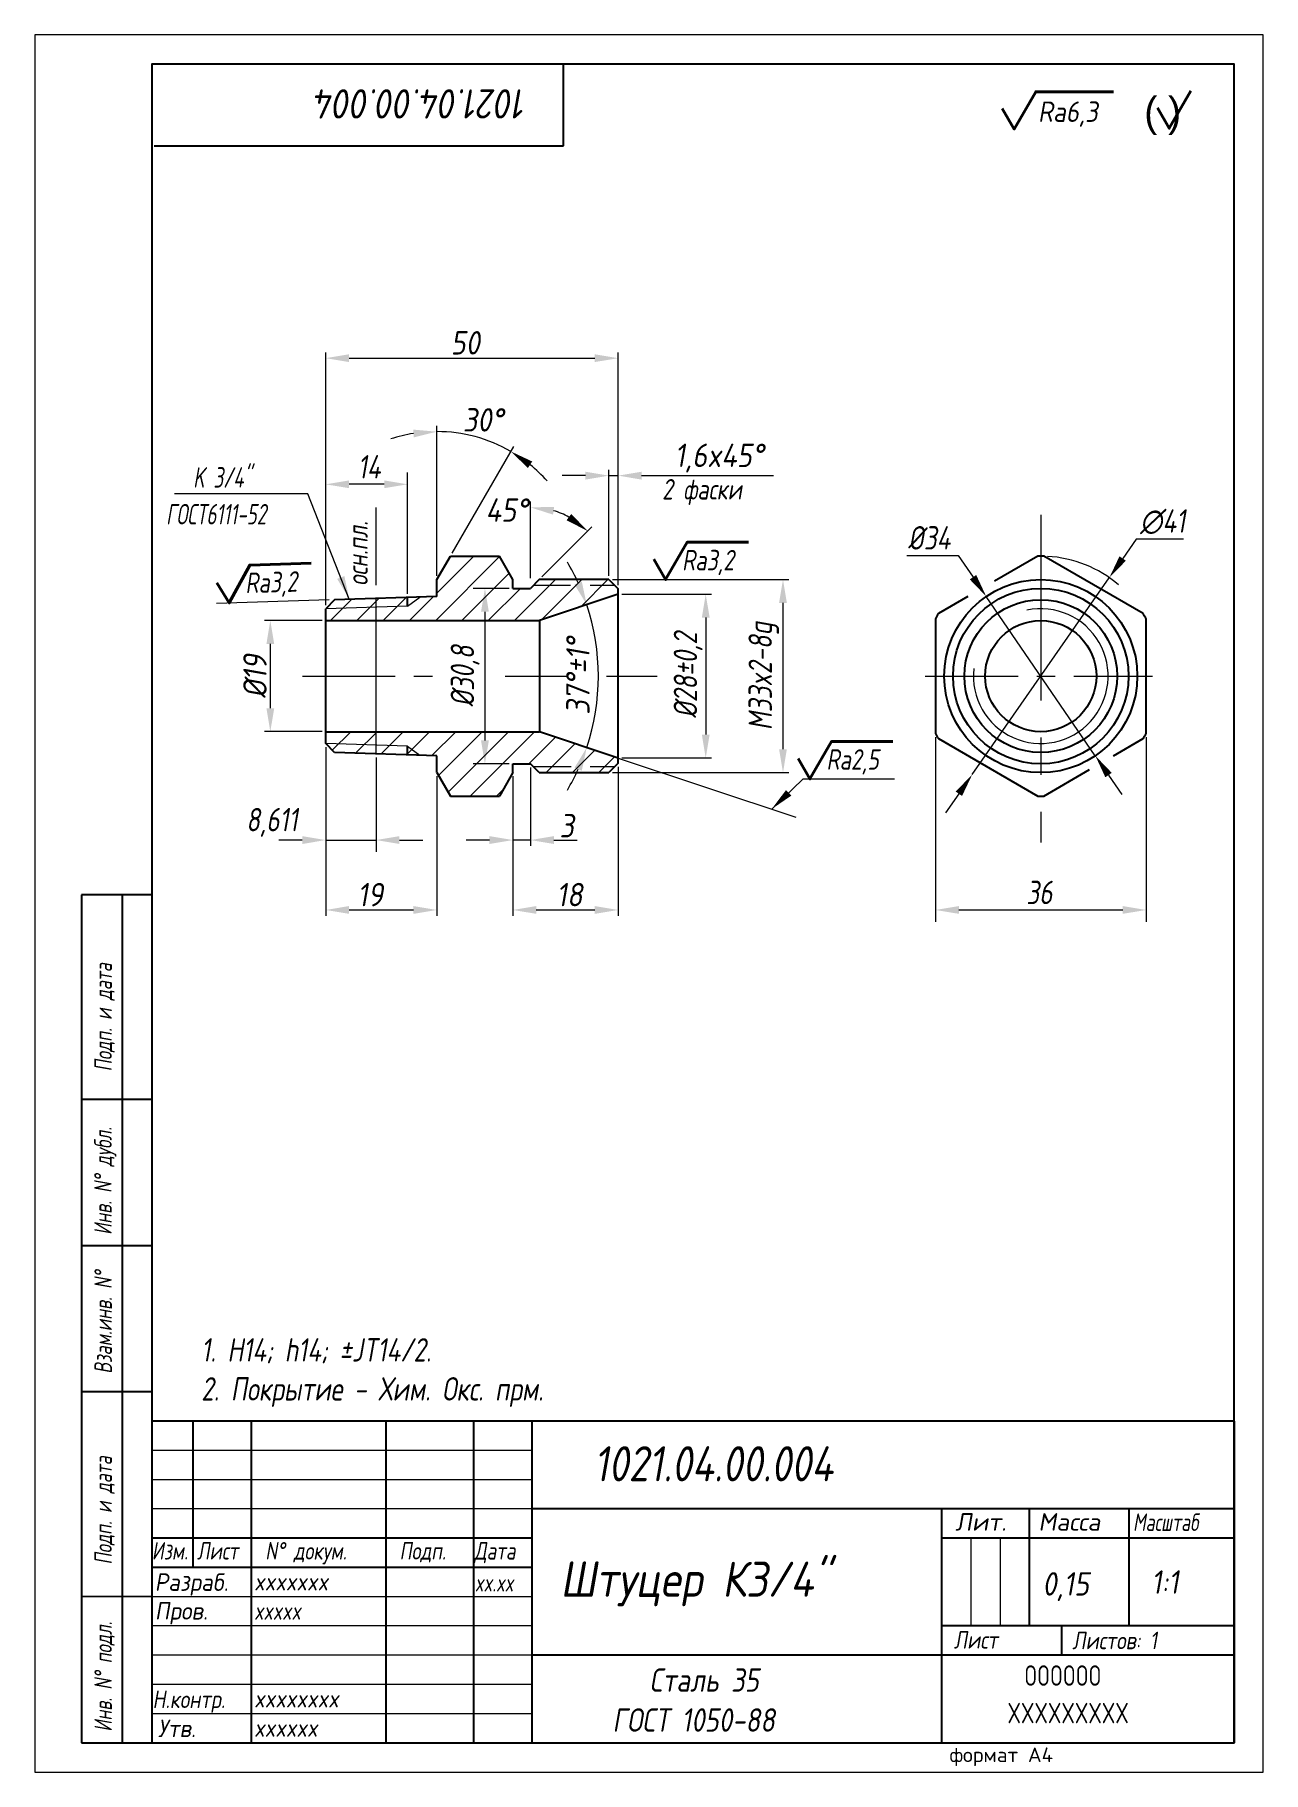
# Model space of a CAD drawing. Header units: millimetres. Extents: x 1490 to 2788, y -4564 to 680.
# Drawn here: x 2126.6 to 2336.6, y 382.9 to 679.9 of the extents above.
import ezdxf

# ---------------------------------------------------------------- set-up
doc = ezdxf.new("R2010")
doc.units = ezdxf.units.MM
doc.linetypes.add('CENTER', pattern=[50.8, 31.75, -6.35, 6.35, -6.35])
for name, color, linetype, lineweight in [('Ax', 1, 'CENTER', 18), ('Dim', 3, 'Continuous', 40), ('Hatch', 5, 'Continuous', 18), ('Slim', 8, 'Continuous', 18), ('Text', 2, 'Continuous', 40), ('Wide', 31, 'Continuous', 60)]:
    doc.layers.add(name, color=color, linetype=linetype, lineweight=lineweight)
doc.styles.add('курсив', font='romans.shx', dxfattribs={"oblique": 10})
doc.styles.add('курсив 0_65', font='romans.shx', dxfattribs={"width": 0.65, "oblique": 10})
doc.styles.add('курсив 0_75', font='romans.shx', dxfattribs={"width": 0.75, "oblique": 10})
doc.styles.add('курсив 0_85', font='romans.shx', dxfattribs={"width": 0.85, "oblique": 10})
doc.dimstyles.new('L.Arrow', dxfattribs={"dimtxt": 4, "dimasz": 4, "dimexe": 2, "dimexo": 0.625, "dimgap": 1, "dimtad": 1, "dimlfac": 5, "dimtxsty": 'курсив 0_85', "dimcen": 0, "dimclrd": 256, "dimclre": 256, "dimclrt": 256, "dimadec": 1, "dimazin": 0, "dimtp": 0.0165, "dimtm": 0.0075, "dimtfac": 1, "dimtmove": 0, "dimatfit": 3, "dimfxl": 1, "dimlwd": 18, "dimlwe": 18, "dimarcsym": 0})
doc.dimstyles.new('к1_1', dxfattribs={"dimtxt": 4, "dimasz": 4, "dimexe": 1, "dimexo": 0.625, "dimtad": 1, "dimtxsty": 'курсив 0_85', "dimcen": 0, "dimadec": 0, "dimazin": 0, "dimtfac": 1, "dimtmove": 0, "dimatfit": 3, "dimldrblk": 'DOTSMALL', "dimfxl": 1, "dimlwd": 18, "dimlwe": 18, "dimarcsym": 0})
doc.dimstyles.new('к1_1св', dxfattribs={"dimtxt": 4, "dimasz": 4, "dimexe": 2, "dimexo": 0.625, "dimgap": 1, "dimtad": 1, "dimtoh": 1, "dimtxsty": 'курсив 0_75', "dimcen": 0, "dimadec": 0, "dimazin": 0, "dimtfac": 1, "dimtmove": 0, "dimatfit": 3, "dimldrblk": 'DOTSMALL', "dimfxl": 1, "dimlwd": 18, "dimlwe": 18, "dimarcsym": 0})

# ---------------------------------------------------------------- blocks, each defined once
blk = doc.blocks.new('*D66')
at = {"layer": 'Defpoints', "color": 0, "transparency": 16777216}
for p in [(2226.37, 584.26), (2212.92, 579.76), (2222.75, 566.12), (2212.92, 560.76), (2226.37, 556.26)]:
    blk.add_point(p, dxfattribs=at)
at = {"layer": 'Dim', "color": 0, "lineweight": 18, "transparency": 16777216}
for start, end in [(24.463, 30.426), (341.5, 18.5), (329.574, 335.537)]:
    blk.add_arc((2184.53, 570.26), 38.45, start, end, dxfattribs=at)
at = {"layer": 'Dim', "color": 0, "transparency": 16777216}
for points in [[(2220.15, 586.42), (2218.9, 585.93), (2220.99, 582.46)], [(2218.9, 554.58), (2220.15, 554.09), (2220.99, 558.05)]]:
    blk.add_solid(points, dxfattribs=at)
at = {"layer": 'Dim', "color": 0, "transparency": 16777216, "insert": (2219.48, 570.26), "char_height": 4, "attachment_point": 5, "rotation": 90, "style": 'курсив 0_85'}
blk.add_mtext('37°%%p1%%d', dxfattribs=at)
blk = doc.blocks.new('_DotSmall')
at = {"color": 0, "linetype": 'ByBlock', "const_width": 0.5}
blk.add_lwpolyline([(-122670.927, 17467.939, 1), (-122670.802, 17467.939, 1)], format="xyb", close=True, dxfattribs=at)
blk = doc.blocks.new('*D67')
at = {"layer": 'Defpoints', "color": 0, "transparency": 16777216}
for p in [(2226.37, 584.26), (2226.37, 556.26), (2241.33, 556.26)]:
    blk.add_point(p, dxfattribs=at)
at = {"layer": 'Dim', "color": 0, "lineweight": 18, "transparency": 16777216}
for p, q in [((2226.99, 584.26), (2242.33, 584.26)), ((2241.33, 580.26), (2241.33, 560.26)), ((2226.99, 556.26), (2242.33, 556.26))]:
    blk.add_line(p, q, dxfattribs=at)
at = {"layer": 'Dim', "color": 0, "transparency": 16777216}
for points in [[(2240.67, 580.26), (2242, 580.26), (2241.33, 584.26)], [(2240.67, 560.26), (2242, 560.26), (2241.33, 556.26)]]:
    blk.add_solid(points, dxfattribs=at)
at = {"layer": 'Dim', "color": 0, "transparency": 16777216, "insert": (2238.33, 570.43), "char_height": 4, "attachment_point": 5, "rotation": 90, "style": 'курсив 0_75'}
blk.add_mtext('%%c28%%p0,2', dxfattribs=at)
blk = doc.blocks.new('*D68')
at = {"layer": 'Defpoints', "color": 0, "transparency": 16777216}
for p in [(2208.37, 553.76), (2211.37, 555.26), (2208.37, 542.23)]:
    blk.add_point(p, dxfattribs=at)
at = {"layer": 'Dim', "color": 0, "lineweight": 18, "transparency": 16777216}
for p, q in [((2208.37, 553.13), (2208.37, 541.23)), ((2211.37, 554.63), (2211.37, 541.23)), ((2204.37, 542.23), (2200.37, 542.23)), ((2211.37, 542.23), (2208.37, 542.23)), ((2215.37, 542.23), (2219.37, 542.23))]:
    blk.add_line(p, q, dxfattribs=at)
at = {"layer": 'Dim', "color": 0, "transparency": 16777216}
for points in [[(2204.37, 542.9), (2204.37, 541.56), (2208.37, 542.23)], [(2215.37, 542.9), (2215.37, 541.56), (2211.37, 542.23)]]:
    blk.add_solid(points, dxfattribs=at)
at = {"layer": 'Dim', "color": 0, "transparency": 16777216, "insert": (2217.57, 544.69), "char_height": 4, "attachment_point": 5, "style": 'курсив 0_85'}
blk.add_mtext('3', dxfattribs=at)
blk = doc.blocks.new('*D69')
at = {"layer": 'Defpoints', "color": 0, "transparency": 16777216}
for p in [(2224.77, 586.76), (2224.77, 553.76), (2254.54, 553.76)]:
    blk.add_point(p, dxfattribs=at)
at = {"layer": 'Dim', "color": 0, "lineweight": 18, "transparency": 16777216}
for p, q in [((2225.39, 586.76), (2255.54, 586.76)), ((2254.54, 582.76), (2254.54, 557.76)), ((2225.39, 553.76), (2255.54, 553.76))]:
    blk.add_line(p, q, dxfattribs=at)
at = {"layer": 'Dim', "color": 0, "transparency": 16777216}
for points in [[(2253.87, 582.76), (2255.2, 582.76), (2254.54, 586.76)], [(2253.87, 557.76), (2255.2, 557.76), (2254.54, 553.76)]]:
    blk.add_solid(points, dxfattribs=at)
at = {"layer": 'Dim', "color": 0, "transparency": 16777216, "insert": (2251.25, 570.26), "char_height": 4, "attachment_point": 5, "rotation": 90, "style": 'курсив 0_75'}
blk.add_mtext('M33x2-8g', dxfattribs=at)
blk = doc.blocks.new('*D70')
at = {"layer": 'Defpoints', "color": 0, "transparency": 16777216}
for p in [(2218.29, 597.25), (2211.37, 586.37), (2211.37, 585.62), (2211.37, 585.26), (2212.87, 586.76)]:
    blk.add_point(p, dxfattribs=at)
at = {"layer": 'Dim', "color": 0, "lineweight": 18, "transparency": 16777216}
for p, q in [((2211.37, 587), (2211.37, 600.1)), ((2213.31, 587.2), (2221.86, 595.75))]:
    blk.add_line(p, q, dxfattribs=at)
blk.add_arc((2211.37, 585.26), 13.85, 61.611, 73.389, dxfattribs=at)
at = {"layer": 'Dim', "color": 0, "transparency": 16777216}
for points in [[(2215.23, 597.86), (2215.42, 599.18), (2211.37, 599.1)], [(2218.35, 597.97), (2217.55, 596.9), (2221.16, 595.05)]]:
    blk.add_solid(points, dxfattribs=at)
at = {"layer": 'Dim', "color": 0, "transparency": 16777216, "insert": (2207.34, 598.64), "char_height": 4, "attachment_point": 5, "style": 'курсив 0_85'}
blk.add_mtext('45°', dxfattribs=at)
blk = doc.blocks.new('*D71')
at = {"layer": 'Defpoints', "color": 0, "transparency": 16777216}
for p in [(2226.37, 604.52), (2224.77, 586.76), (2226.37, 585.16)]:
    blk.add_point(p, dxfattribs=at)
at = {"layer": 'Dim', "color": 0, "lineweight": 18, "transparency": 16777216}
for p, q in [((2220.77, 604.52), (2216.77, 604.52)), ((2224.77, 587.38), (2224.77, 605.52)), ((2224.77, 604.52), (2226.37, 604.52)), ((2226.37, 585.78), (2226.37, 605.52)), ((2230.37, 604.52), (2252.91, 604.52))]:
    blk.add_line(p, q, dxfattribs=at)
at = {"layer": 'Dim', "color": 0, "transparency": 16777216}
for points in [[(2220.77, 605.19), (2220.77, 603.85), (2224.77, 604.52)], [(2230.37, 605.19), (2230.37, 603.85), (2226.37, 604.52)]]:
    blk.add_solid(points, dxfattribs=at)
at = {"layer": 'Dim', "color": 0, "transparency": 16777216, "insert": (2243.64, 607.53), "char_height": 4, "attachment_point": 5, "style": 'курсив 0_85'}
blk.add_mtext('1,6x45%%d', dxfattribs=at)
blk = doc.blocks.new('*D72')
at = {"layer": 'Defpoints', "color": 0, "transparency": 16777216}
for p in [(2226.37, 624.6), (2226.37, 585.16), (2176.37, 581.77)]:
    blk.add_point(p, dxfattribs=at)
at = {"layer": 'Dim', "color": 0, "lineweight": 18, "transparency": 16777216}
for p, q in [((2176.37, 582.4), (2176.37, 625.6)), ((2180.37, 624.6), (2222.37, 624.6)), ((2226.37, 585.78), (2226.37, 625.6))]:
    blk.add_line(p, q, dxfattribs=at)
at = {"layer": 'Dim', "color": 0, "transparency": 16777216}
for points in [[(2180.37, 625.27), (2180.37, 623.94), (2176.37, 624.6)], [(2222.37, 625.27), (2222.37, 623.94), (2226.37, 624.6)]]:
    blk.add_solid(points, dxfattribs=at)
at = {"layer": 'Dim', "color": 0, "transparency": 16777216, "insert": (2200.23, 627.23), "char_height": 4, "attachment_point": 5, "style": 'курсив 0_85'}
blk.add_mtext('50', dxfattribs=at)
blk = doc.blocks.new('*D356')
at = {"layer": 'Defpoints', "color": 0, "transparency": 16777216}
for p in [(2176.37, 558.74), (2195.37, 553.76), (2195.37, 530.28)]:
    blk.add_point(p, dxfattribs=at)
at = {"layer": 'Dim', "color": 0, "lineweight": 18, "transparency": 16777216}
for p, q in [((2176.37, 558.12), (2176.37, 529.28)), ((2195.37, 553.13), (2195.37, 529.28)), ((2180.37, 530.28), (2191.37, 530.28))]:
    blk.add_line(p, q, dxfattribs=at)
at = {"layer": 'Dim', "color": 0, "transparency": 16777216}
for points in [[(2180.37, 530.95), (2180.37, 529.62), (2176.37, 530.28)], [(2191.37, 530.95), (2191.37, 529.62), (2195.37, 530.28)]]:
    blk.add_solid(points, dxfattribs=at)
at = {"layer": 'Dim', "color": 0, "transparency": 16777216, "insert": (2184, 532.91), "char_height": 4, "attachment_point": 5, "style": 'курсив 0_85'}
blk.add_mtext('19', dxfattribs=at)
blk = doc.blocks.new('*D357')
at = {"layer": 'Defpoints', "color": 0, "transparency": 16777216}
for p in [(2208.37, 553.76), (2226.37, 555.36), (2226.37, 530.28)]:
    blk.add_point(p, dxfattribs=at)
at = {"layer": 'Dim', "color": 0, "lineweight": 18, "transparency": 16777216}
for p, q in [((2208.37, 553.13), (2208.37, 529.28)), ((2226.37, 554.73), (2226.37, 529.28)), ((2212.37, 530.28), (2222.37, 530.28))]:
    blk.add_line(p, q, dxfattribs=at)
at = {"layer": 'Dim', "color": 0, "transparency": 16777216}
for points in [[(2212.37, 530.95), (2212.37, 529.62), (2208.37, 530.28)], [(2222.37, 530.95), (2222.37, 529.62), (2226.37, 530.28)]]:
    blk.add_solid(points, dxfattribs=at)
at = {"layer": 'Dim', "color": 0, "transparency": 16777216, "insert": (2218.06, 532.91), "char_height": 4, "attachment_point": 5, "style": 'курсив 0_85'}
blk.add_mtext('18', dxfattribs=at)
blk = doc.blocks.new('*D358')
at = {"layer": 'Defpoints', "color": 0, "transparency": 16777216}
for p in [(2310.32, 587.08), (2286.89, 553.43)]:
    blk.add_point(p, dxfattribs=at)
at = {"layer": 'Dim', "color": 0, "lineweight": 18, "transparency": 16777216}
for p, q in [((2314.89, 593.64), (2312.61, 590.36)), ((2323.03, 593.64), (2314.89, 593.64)), ((2286.89, 553.43), (2310.32, 587.08)), ((2284.6, 550.15), (2282.32, 546.87))]:
    blk.add_line(p, q, dxfattribs=at)
blk.add_arc((2298.61, 570.26), 20.5, 49.5526, 86.8453, dxfattribs=at)
at = {"layer": 'Dim', "color": 0, "transparency": 16777216}
for points in [[(2312.06, 590.74), (2313.15, 589.98), (2310.32, 587.08)], [(2284.06, 550.53), (2285.15, 549.77), (2286.89, 553.43)]]:
    blk.add_solid(points, dxfattribs=at)
at = {"layer": 'Dim', "color": 0, "transparency": 16777216, "insert": (2319.46, 596.64), "char_height": 4, "attachment_point": 5, "style": 'курсив 0_75'}
blk.add_mtext('∅41', dxfattribs=at)
blk = doc.blocks.new('*D359')
at = {"layer": 'Defpoints', "color": 0, "transparency": 16777216}
for p in [(2280.61, 560.44), (2316.61, 560.44), (2316.61, 530.28)]:
    blk.add_point(p, dxfattribs=at)
at = {"layer": 'Dim', "color": 0, "lineweight": 18, "transparency": 16777216}
for p, q in [((2280.61, 559.82), (2280.61, 528.28)), ((2316.61, 559.82), (2316.61, 528.28)), ((2284.61, 530.28), (2312.61, 530.28))]:
    blk.add_line(p, q, dxfattribs=at)
at = {"layer": 'Dim', "color": 0, "transparency": 16777216}
for points in [[(2284.61, 530.95), (2284.61, 529.62), (2280.61, 530.28)], [(2312.61, 530.95), (2312.61, 529.62), (2316.61, 530.28)]]:
    blk.add_solid(points, dxfattribs=at)
at = {"layer": 'Dim', "color": 0, "transparency": 16777216, "insert": (2298.36, 533.28), "char_height": 4, "attachment_point": 5, "style": 'курсив 0_75'}
blk.add_mtext('36', dxfattribs=at)
blk = doc.blocks.new('*D360')
at = {"layer": 'Defpoints', "color": 0, "transparency": 16777216}
for p in [(2289.28, 583.87), (2307.93, 556.64)]:
    blk.add_point(p, dxfattribs=at)
at = {"layer": 'Dim', "color": 0, "lineweight": 18, "transparency": 16777216}
for p, q in [((2275.71, 590.89), (2284.47, 590.89)), ((2284.47, 590.89), (2287.02, 587.17)), ((2307.93, 556.64), (2289.28, 583.87)), ((2310.19, 553.34), (2312.45, 550.04))]:
    blk.add_line(p, q, dxfattribs=at)
at = {"layer": 'Dim', "color": 0, "transparency": 16777216}
for points in [[(2287.57, 587.54), (2286.47, 586.79), (2289.28, 583.87)], [(2310.74, 553.72), (2309.64, 552.97), (2307.93, 556.64)]]:
    blk.add_solid(points, dxfattribs=at)
at = {"layer": 'Dim', "color": 0, "transparency": 16777216, "insert": (2279.54, 593.89), "char_height": 4, "attachment_point": 5, "style": 'курсив 0_75'}
blk.add_mtext('%%c34', dxfattribs=at)
blk = doc.blocks.new('*D361')
at = {"layer": 'Defpoints', "color": 0, "transparency": 16777216}
for p in [(2176.37, 558.74), (2184.98, 556.97), (2184.98, 542.23)]:
    blk.add_point(p, dxfattribs=at)
at = {"layer": 'Dim', "color": 0, "lineweight": 18, "transparency": 16777216}
for p, q in [((2176.37, 558.12), (2176.37, 540.23)), ((2184.98, 556.35), (2184.98, 540.23)), ((2172.37, 542.23), (2168.37, 542.23)), ((2176.37, 542.23), (2184.98, 542.23)), ((2188.98, 542.23), (2192.98, 542.23))]:
    blk.add_line(p, q, dxfattribs=at)
at = {"layer": 'Dim', "color": 0, "transparency": 16777216}
for points in [[(2172.37, 542.9), (2172.37, 541.56), (2176.37, 542.23)], [(2188.98, 542.9), (2188.98, 541.56), (2184.98, 542.23)]]:
    blk.add_solid(points, dxfattribs=at)
at = {"layer": 'Dim', "color": 0, "transparency": 16777216, "insert": (2167.19, 545.26), "char_height": 4, "attachment_point": 5, "style": 'курсив 0_75'}
blk.add_mtext('8,611', dxfattribs=at)
blk = doc.blocks.new('*D362')
at = {"layer": 'Defpoints', "color": 0, "transparency": 16777216}
for p in [(2176.37, 603.04), (2190.37, 583.71), (2176.37, 581.77)]:
    blk.add_point(p, dxfattribs=at)
at = {"layer": 'Dim', "color": 0, "lineweight": 18, "transparency": 16777216}
for p, q in [((2176.37, 582.4), (2176.37, 605.04)), ((2186.37, 603.04), (2180.37, 603.04)), ((2190.37, 584.33), (2190.37, 605.04))]:
    blk.add_line(p, q, dxfattribs=at)
at = {"layer": 'Dim', "color": 0, "transparency": 16777216}
for points in [[(2180.37, 603.71), (2180.37, 602.38), (2176.37, 603.04)], [(2186.37, 603.71), (2186.37, 602.38), (2190.37, 603.04)]]:
    blk.add_solid(points, dxfattribs=at)
at = {"layer": 'Dim', "color": 0, "transparency": 16777216, "insert": (2183.81, 606.04), "char_height": 4, "attachment_point": 5, "style": 'курсив 0_75'}
blk.add_mtext('14', dxfattribs=at)
blk = doc.blocks.new('*D363')
at = {"layer": 'Defpoints', "color": 0, "transparency": 16777216}
for p in [(2208.37, 585.26), (2203.59, 555.26), (2208.37, 555.26)]:
    blk.add_point(p, dxfattribs=at)
at = {"layer": 'Dim', "color": 0, "lineweight": 18, "transparency": 16777216}
for p, q in [((2207.74, 585.26), (2201.59, 585.26)), ((2203.59, 581.26), (2203.59, 559.26)), ((2207.74, 555.26), (2201.59, 555.26))]:
    blk.add_line(p, q, dxfattribs=at)
at = {"layer": 'Dim', "color": 0, "transparency": 16777216}
for points in [[(2202.92, 581.26), (2204.26, 581.26), (2203.59, 585.26)], [(2202.92, 559.26), (2204.26, 559.26), (2203.59, 555.26)]]:
    blk.add_solid(points, dxfattribs=at)
at = {"layer": 'Dim', "color": 0, "transparency": 16777216, "insert": (2200.21, 570.26), "char_height": 4, "attachment_point": 5, "rotation": 90, "style": 'курсив 0_75'}
blk.add_mtext('%%c30,8', dxfattribs=at)
blk = doc.blocks.new('*D73')
at = {"layer": 'Defpoints', "color": 0, "transparency": 16777216}
for p in [(2176.37, 579.76), (2166.9, 560.76), (2176.37, 560.76)]:
    blk.add_point(p, dxfattribs=at)
at = {"layer": 'Dim', "color": 0, "lineweight": 18, "transparency": 16777216}
for p, q in [((2175.74, 579.76), (2165.9, 579.76)), ((2166.9, 575.76), (2166.9, 564.76)), ((2175.74, 560.76), (2165.9, 560.76))]:
    blk.add_line(p, q, dxfattribs=at)
at = {"layer": 'Dim', "color": 0, "transparency": 16777216}
for points in [[(2166.24, 575.76), (2167.57, 575.76), (2166.9, 579.76)], [(2166.24, 564.76), (2167.57, 564.76), (2166.9, 560.76)]]:
    blk.add_solid(points, dxfattribs=at)
at = {"layer": 'Dim', "color": 0, "transparency": 16777216, "insert": (2164.28, 570.22), "char_height": 4, "attachment_point": 5, "rotation": 90, "style": 'курсив 0_85'}
blk.add_mtext('%%c19', dxfattribs=at)
blk = doc.blocks.new('*D200')
at = {"layer": 'Defpoints', "color": 0, "transparency": 16777216}
for p in [(2199.76, 611.66), (2197.68, 590.76), (2195.37, 586.76), (2195.37, 586.76), (2195.37, 583.86)]:
    blk.add_point(p, dxfattribs=at)
at = {"layer": 'Dim', "color": 0, "lineweight": 18, "transparency": 16777216}
for p, q in [((2195.37, 587.38), (2195.37, 613.04)), ((2197.99, 591.3), (2208.51, 609.52))]:
    blk.add_line(p, q, dxfattribs=at)
for start, end in [(60, 90), (99.0722, 108.1445), (41.8555, 50.9278)]:
    blk.add_arc((2195.37, 586.76), 25.29, start, end, dxfattribs=at)
at = {"layer": 'Dim', "color": 0, "transparency": 16777216}
for points in [[(2191.33, 612.39), (2191.43, 611.06), (2195.37, 612.04)], [(2210.93, 605.84), (2211.68, 606.94), (2208.01, 608.66)]]:
    blk.add_solid(points, dxfattribs=at)
at = {"layer": 'Dim', "color": 0, "transparency": 16777216, "insert": (2203.28, 614.06), "char_height": 4, "attachment_point": 5, "style": 'курсив 0_85'}
blk.add_mtext('30°', dxfattribs=at)

msp = doc.modelspace()

# ---------------------------------------------------------------- hatches: boundary and pattern name
at = {"layer": 'Hatch'}
h = msp.add_hatch(dxfattribs=at)
h.set_pattern_fill('ANSI31', color=256, style=0)
h.set_pattern_definition([(45, (-8150.4594, 4059.2308), (-2.245064, 2.245064), [])])
h.paths.add_polyline_path([(2184.9779, 579.7554), (2184.9779, 582.0394), (2176.3669, 581.7703), (2176.3669, 579.7554)])
h.paths.add_polyline_path([(2212.9178, 579.7554), (2226.3669, 584.2554), (2226.3669, 585.1554), (2224.7669, 586.7554), (2212.8669, 586.7554), (2211.3669, 585.2554), (2208.3669, 585.2554), (2208.3669, 586.7554), (2206.0575, 590.7554), (2197.6763, 590.7554), (2195.3669, 586.7554), (2195.3669, 583.864), (2192.4855, 583.774), (2190.3669, 582.2078), (2184.9779, 582.0394), (2184.9779, 579.7554)])
h.paths.add_polyline_path([(2190.3669, 582.2078), (2190.3669, 583.7078), (2184.9779, 583.5394), (2184.9779, 582.0394)], flags=17)
h.paths.add_polyline_path([(2184.9779, 582.0394), (2184.9779, 583.5394), (2177.8662, 583.3171), (2176.3669, 581.7703)])
h.paths.add_polyline_path([(2192.4855, 583.774), (2190.3669, 583.7078), (2190.3669, 582.2078)], flags=17)
h.paths.add_polyline_path([(2190.3669, 556.803), (2190.3669, 558.303), (2184.9779, 558.4714), (2184.9779, 556.9714)], flags=17)
h.paths.add_polyline_path([(2184.9779, 556.9714), (2184.9779, 558.4714), (2176.3669, 558.7405), (2177.8662, 557.1936)])
h.paths.add_polyline_path([(2176.3669, 560.7554), (2176.3669, 558.7405), (2184.9779, 558.4714), (2184.9779, 560.7554)])
h.paths.add_polyline_path([(2190.3669, 556.803), (2192.4855, 556.7367), (2190.3669, 558.303)], flags=17)
h.paths.add_polyline_path([(2195.3669, 556.6467), (2195.3669, 553.7554), (2197.6763, 549.7554), (2206.0575, 549.7554), (2208.3669, 553.7554), (2208.3669, 555.2554), (2211.3669, 555.2554), (2212.8669, 553.7554), (2224.7669, 553.7554), (2226.3669, 555.3554), (2226.3669, 556.2554), (2212.9178, 560.7554), (2184.9779, 560.7554), (2184.9779, 558.4714), (2190.3669, 558.303), (2192.4855, 556.7367)])

# ---------------------------------------------------------------- linework, layer by layer
for p, q in [((2217.0478, 660.8935), (2217.0478, 674.8935)), ((2147.0478, 660.8935), (2217.0478, 660.8935)), ((2195.3669, 586.7554), (2197.6763, 590.7554)), ((2197.6763, 590.7554), (2206.0575, 590.7554)), ((2208.3669, 586.7554), (2206.0575, 590.7554)), ((2195.3669, 583.864), (2195.3669, 586.7554)), ((2208.3669, 585.2554), (2208.3669, 586.7554)), ((2208.3669, 585.2554), (2211.3669, 585.2554)), ((2212.8669, 586.7554), (2211.3669, 585.2554)), ((2224.7669, 586.7554), (2212.8669, 586.7554)), ((2224.7669, 586.7554), (2226.3669, 585.1554)), ((2226.3669, 555.3554), (2226.3669, 585.1554)), ((2177.8662, 583.3171), (2176.3669, 581.7703)), ((2195.3669, 583.864), (2177.8662, 583.3171)), ((2190.3669, 582.2078), (2190.3669, 583.7078)), ((2226.3669, 584.2554), (2212.9178, 579.7554)), ((2176.3669, 558.7405), (2176.3669, 581.7703)), ((2176.3669, 579.7554), (2212.9178, 579.7554)), ((2212.9178, 579.7554), (2212.9178, 560.7554)), ((2176.3669, 560.7554), (2212.9178, 560.7554)), ((2177.8662, 557.1936), (2176.3669, 558.7405)), ((2226.3669, 556.2554), (2212.9178, 560.7554)), ((2195.3669, 556.6467), (2177.8662, 557.1936)), ((2190.3669, 556.803), (2190.3669, 558.303)), ((2195.3669, 553.7554), (2195.3669, 556.6467)), ((2195.3669, 553.7554), (2197.6763, 549.7554)), ((2208.3669, 553.7554), (2206.0575, 549.7554)), ((2208.3669, 553.7554), (2208.3669, 555.2554)), ((2208.3669, 555.2554), (2211.3669, 555.2554)), ((2212.8669, 553.7554), (2211.3669, 555.2554)), ((2212.8669, 553.7554), (2224.7669, 553.7554)), ((2226.3669, 555.3554), (2224.7669, 553.7554)), ((2197.6763, 549.7554), (2206.0575, 549.7554)), ((2134.6351, 532.8874), (2134.6351, 387.8874)), ((2146.6351, 532.8874), (2134.6351, 532.8874)), ((2141.6356, 387.9577), (2141.6356, 532.8874)), ((2146.5658, 497.8876), (2134.6351, 497.8862)), ((2146.5486, 472.8876), (2134.6351, 472.888)), ((2134.6351, 447.8898), (2134.6351, 447.8898)), ((2146.6351, 447.8878), (2134.6351, 447.8898)), ((2331.6351, 442.8874), (2146.6351, 442.8874)), ((2153.6351, 442.8874), (2153.6351, 417.8874)), ((2163.6351, 442.8874), (2163.6351, 387.8874)), ((2186.6351, 442.8874), (2186.6351, 387.8874)), ((2201.6351, 442.8874), (2201.6351, 387.8874)), ((2211.6351, 442.8874), (2211.6351, 387.8874)), ((2331.6351, 387.8874), (2331.6351, 442.8874)), ((2331.6351, 442.8874), (2331.6351, 387.8874)), ((2281.6351, 427.8874), (2211.6351, 427.8874)), ((2281.6351, 427.8874), (2281.6351, 387.8874)), ((2331.6351, 427.8874), (2281.6351, 427.8874)), ((2296.6351, 427.8874), (2296.6351, 407.8874)), ((2313.6351, 427.8874), (2313.6351, 407.8874)), ((2211.6351, 422.8874), (2146.6351, 422.8874)), ((2331.6351, 422.8874), (2281.6351, 422.8874)), ((2211.6351, 417.8874), (2146.6351, 417.8874)), ((2146.6351, 412.8869), (2134.6351, 412.9564)), ((2331.6351, 407.8874), (2281.6351, 407.8874)), ((2302.1396, 407.8874), (2302.1396, 402.8874)), ((2281.6351, 402.8874), (2211.6351, 402.8874)), ((2331.6351, 402.8874), (2281.6351, 402.8874)), ((2134.6351, 387.8874), (2146.6351, 387.8874)), ((2146.6351, 387.8874), (2331.6351, 387.8874))]:
    msp.add_line(p, q)
msp.add_lwpolyline([(2146.6351, 387.8874), (2331.6351, 387.8874), (2331.6351, 674.8874), (2146.6351, 674.8874)], close=True)
for points in [[(2298.1016, 590.7492), (2290.6813, 586.4651)], [(2316.1016, 580.9385), (2299.1089, 590.7492)], [(2286.1629, 583.8564), (2281.1089, 580.9385)], [(2280.6052, 580.0661), (2280.6052, 560.4447)], [(2316.6052, 560.4447), (2316.6052, 580.0661)], [(2281.1089, 559.5723), (2298.1016, 549.7615)], [(2311.0339, 556.6465), (2316.1016, 559.5723)], [(2299.1089, 549.7615), (2306.9269, 554.2752)]]:
    msp.add_lwpolyline(points)
for radius in [16.5, 15, 13.0618, 9.5]:
    msp.add_circle((2298.6052, 570.2554), radius)
for start, end in [(88.592123, 91.407877), (148.592123, 151.407877), (28.592123, 31.407877), (208.592123, 211.407877), (328.592123, 331.407877), (268.592123, 271.407877)]:
    msp.add_arc((2298.6052, 570.2554), 20.5, start, end)
at = {"layer": 'Ax'}
for p, q in [((2298.6052, 597.8521), (2298.6052, 541.8072)), ((2224.3733, 570.2554), (2233.0439, 570.2554))]:
    msp.add_line(p, q, dxfattribs=at)
at = {"layer": 'Ax', "ltscale": 0.5}
for p, q in [((2172.3903, 570.2554), (2195.3753, 570.2554)), ((2207.058, 570.2554), (2217.6219, 570.2554)), ((2278.8655, 570.2554), (2317.7194, 570.2554))]:
    msp.add_line(p, q, dxfattribs=at)
at = {"layer": 'Slim'}
for p, q in [((2184.9779, 585.8102), (2184.9779, 599.0942)), ((2218.2447, 585.7554), (2211.8669, 585.7554)), ((2225.7669, 585.7554), (2221.564, 585.7554)), ((2176.9581, 583.2887), (2157.6939, 582.6867)), ((2190.3669, 582.2078), (2176.3669, 581.7703)), ((2184.9779, 556.9714), (2184.9779, 583.5394)), ((2190.3669, 582.2078), (2192.4855, 583.774)), ((2190.3669, 558.303), (2176.3669, 558.7405)), ((2190.3669, 558.303), (2192.4855, 556.7367)), ((2226.3669, 556.2554), (2256.7435, 546.1691)), ((2218.3111, 554.7554), (2211.8669, 554.7554)), ((2225.7669, 554.7554), (2221.564, 554.7554)), ((2211.6351, 437.8874), (2146.6351, 437.8874)), ((2211.6351, 432.8874), (2146.6351, 432.8874)), ((2211.6351, 427.8874), (2146.6351, 427.8874)), ((2286.6351, 422.8874), (2286.6351, 407.8874)), ((2291.6351, 422.8874), (2291.6351, 407.8874)), ((2211.6351, 412.8874), (2146.6351, 412.8874)), ((2211.6351, 407.8874), (2146.6351, 407.8874)), ((2211.6351, 402.8874), (2146.6351, 402.8874)), ((2211.6351, 397.8874), (2146.6351, 397.8874)), ((2211.6351, 392.8874), (2146.6351, 392.8874))]:
    msp.add_line(p, q, dxfattribs=at)
msp.add_lwpolyline([(2126.6351, 382.8874), (2336.6351, 382.8874), (2336.6351, 679.8874), (2126.6351, 679.8874)], close=True, dxfattribs=at)
msp.add_arc((2298.6052, 570.2554), 11.5149, 173.629315, 101.907238, dxfattribs=at)
at = {"layer": 'Text'}
for points in [[(2292.0308, 667.2747), (2294.0576, 663.7641), (2297.7369, 670.1369), (2311.0332, 670.1369)], [(2318.534, 667.4231), (2320.5609, 663.9125), (2324.2402, 670.2853)], [(2232.4371, 590.2659), (2234.4639, 586.7554), (2238.1433, 593.1281), (2248.6555, 593.1281)], [(2157.7596, 586.2011), (2159.895, 582.7555), (2163.3735, 589.2401), (2173.8806, 589.5684)], [(2257.1188, 556.1942), (2259.1456, 552.6836), (2262.8249, 559.0564), (2273.3371, 559.0564)]]:
    msp.add_lwpolyline(points, dxfattribs=at)

# ---------------------------------------------------------------- texts
at = {"layer": 'Text', "oblique": 10}
for s, height, rotation, style, width, p in [('1021.04.00.004', 5, 180, 'курсив', 0.85, (2210.7996, 670.5703)), ('осн.пл.', 3.5, 90, 'курсив 0_75', 0.75, (2183.5521, 585.7004)), ('Ra3,2', 3.5, 1.789911, 'курсив 0_75', 0.75, (2162.6579, 584.4177)), ('Подп. и дата', 3, 90, 'курсив 0_75', 0.7, (2139.8251, 502.6702)), ('Инв. N%%D дубл.', 3, 90, 'курсив 0_75', 0.7, (2139.7914, 474.7367)), ('Взам.инв. N%%D', 3, 90, 'курсив 0_75', 0.7, (2139.8251, 451.0084)), ('Подп. и дата', 3, 90, 'курсив 0_75', 0.7, (2139.8251, 418.3831)), ('Инв. N%%D подл.', 3, 90, 'курсив 0_75', 0.7, (2139.8251, 389.8104))]:
    msp.add_text(s, height=height, rotation=rotation, dxfattribs=dict(at, style=style, width=width)).set_placement(p)
for s, height, style, width, p in [('Ra6,3', 3.5, 'курсив 0_85', 0.85, (2298.1402, 664.9843)), ('K 3/4"', 3.5, 'курсив 0_65', 0.65, (2153.7156, 602.4751)), ('2 фаски', 3.5, 'курсив 0_75', 0.75, (2233.873, 600.4416)), ('ГОСТ6111-52', 3.5, 'курсив 0_65', 0.65, (2149.0793, 596.1848)), ('Ra3,2', 3.5, 'курсив 0_75', 0.75, (2237.2774, 588.3304)), ('Ra2,5', 3.5, 'курсив 0_75', 0.75, (2261.959, 554.2587)), ('1021.04.00.004', 6, 'курсив', 0.8, (2222.2159, 432.6185)), ('Масштаб', 3, 'курсив', 0.7, (2314.3688, 424.1336)), ('Изм.', 3, 'курсив 0_75', 0.75, (2146.6351, 419.242)), ('Лист', 3, 'курсив 0_75', 0.75, (2154.3712, 419.242)), ('N%%D докум.', 3, 'курсив 0_75', 0.75, (2166.043, 419.242)), ('Подп.', 3, 'курсив 0_75', 0.75, (2188.9833, 419.242)), ('Дата', 3, 'курсив 0_75', 0.75, (2201.7567, 419.242)), ('Штуцер К3/4"', 6, 'курсив 0_85', 0.85, (2216.4758, 412.8905)), ('Разраб.', 3, 'курсив', 0.9, (2147.1487, 413.8863)), ('xxxxxxx', 3, 'курсив 0_85', 0.85, (2164.1405, 413.9666)), ('0,15', 4, 'курсив 0_85', 0.85, (2298.89, 413.0851)), ('1:1', 4, 'курсив 0_85', 0.85, (2317.4902, 413.4043)), ('Пров.', 3, 'курсив', 0.9, (2147.1747, 408.9817)), ('xxxxx', 3, 'курсив 0_85', 0.75, (2164.1405, 408.9666)), ('Лист', 3, 'курсив', 0.8, (2283.7366, 404.0183)), ('Листов: 1', 3, 'курсив', 0.8, (2303.981, 403.9124)), ('Сталь 35', 4, 'курсив', 0.8, (2231.7293, 396.6526)), ('Н.контр.', 3, 'курсив', 0.8, (2146.7653, 393.8628)), ('xxxxxxxx', 3, 'курсив 0_85', 0.85, (2164.1405, 393.9666)), (' ГОСТ 1050-88', 4, 'курсив', 0.8, (2223.2579, 389.8187)), ('Утв.', 3, 'курсив', 0.9, (2147.6963, 388.8845)), ('xxxxxx', 3, 'курсив 0_85', 0.85, (2164.1405, 388.9666))]:
    msp.add_text(s, height=height, dxfattribs=dict(at, style=style, width=width)).set_placement(p)
at = {"layer": 'Text'}
msp.add_text('( )', height=5, dxfattribs=at).set_placement((2316.2912, 664.2412))
at = {"layer": 'Text', "style": 'курсив', "oblique": 10}
for s, p in [('Лит.', (2283.9896, 424.1817)), ('Масса', (2298.1892, 424.1817))]:
    msp.add_text(s, height=3, dxfattribs=at).set_placement(p)
at = {"layer": 'Text', "ltscale": 0.8, "style": 'курсив', "oblique": 10, "width": 0.7}
msp.add_text('xx.xx', height=3, dxfattribs=at).set_placement((2201.8613, 413.7804))
at = {"layer": 'Text', "style": 'курсив'}
msp.add_text('формат А4', height=2.5, dxfattribs=at).set_placement((2283.0165, 384.6244))
at = {"layer": 'Text', "ltscale": 6, "insert": (2155.0929, 457.087), "char_height": 4, "width": 177.752582, "attachment_point": 1, "style": 'курсив 0_75'}
msp.add_mtext('1. H14; h14; %%PJT14/2.\\P2. Покрытие - Хим. Окс. прм.', dxfattribs=at)
at = {"layer": 'Wide', "lineweight": 50, "style": 'курсив', "width": 0.7}
for s, p in [('OOOOOO', (2295.7868, 397.6675)), ('XXXXXXXXX', (2292.9134, 391.2577))]:
    msp.add_text(s, height=3.5, dxfattribs=at).set_placement(p)

# ---------------------------------------------------------------- dimensions: what is measured, and where the dimension line sits
at = {"layer": 'Dim'}
for base, p1, p2, dimstyle, override, picture, middle in [((2226.3669, 624.6034), (2176.3669, 581.7703), (2226.3669, 585.1554), 'к1_1', {"dimlfac": 1}, '*D72', (2200.2255, 624.6034)), ((2184.9779, 542.2313), (2176.3669, 558.7405), (2184.9779, 556.9714), 'к1_1св', {"dimdec": 3, "dimtmove": 2}, '*D361', (2167.1857, 545.2642)), ((2208.3669, 542.2313), (2211.3669, 555.2554), (2208.3669, 553.7554), 'к1_1', {"dimtmove": 2}, '*D68', (2217.573, 544.6874))]:
    dim = msp.add_linear_dim(base=base, p1=p1, p2=p2, dimstyle=dimstyle, override=override, dxfattribs=at)
    dim.commit()
    dim.dimension.update_dxf_attribs({"geometry": picture, "text_midpoint": middle, "dimtype": 160})
for base, line1, line2, picture, middle in [((2199.7582, 611.6596), ((2195.3669, 586.7554), (2197.6763, 590.7554)), ((2195.3669, 583.864), (2195.3669, 586.7554)), '*D200', (2203.2769, 614.0562)), ((2218.2897, 597.2459), ((2212.8669, 586.7554), (2211.3669, 585.2554)), ((2211.3669, 585.6233), (2211.3669, 586.3746)), '*D70', (2207.3445, 598.6393))]:
    dim = msp.add_angular_dim_2l(base=base, line1=line1, line2=line2, dimstyle='к1_1', override={"dimtmove": 1}, dxfattribs=at)
    dim.commit()
    dim.dimension.update_dxf_attribs({"geometry": picture, "text_midpoint": middle, "dimtype": 162})
dim = msp.add_linear_dim(base=(2226.3669, 604.5197), p1=(2224.7669, 586.7554), p2=(2226.3669, 585.1554), text='<>x45%%d', dimstyle='к1_1', override={"dimlfac": 1}, dxfattribs=at)
dim.commit()
dim.dimension.update_dxf_attribs({"geometry": '*D71', "text_midpoint": (2243.64, 604.5197), "dimtype": 160})
for base, p1, p2, dimstyle, picture, middle in [((2176.3669, 603.0449), (2190.3669, 583.7078), (2176.3669, 581.7703), 'к1_1св', '*D362', (2183.8093, 603.0449)), ((2195.3669, 530.285), (2176.3669, 558.7405), (2195.3669, 553.7554), 'к1_1', '*D356', (2183.9966, 530.285)), ((2316.6052, 530.285), (2280.6052, 560.4447), (2316.6052, 560.4447), 'к1_1св', '*D359', (2298.3643, 530.285)), ((2226.3669, 530.285), (2208.3669, 553.7554), (2226.3669, 555.3554), 'к1_1', '*D357', (2218.0556, 530.285))]:
    dim = msp.add_linear_dim(base=base, p1=p1, p2=p2, dimstyle=dimstyle, dxfattribs=at)
    dim.commit()
    dim.dimension.update_dxf_attribs({"geometry": picture, "text_midpoint": middle, "dimtype": 160})
dim = msp.add_diameter_dim_2p(p1=(2286.8887, 553.4336), p2=(2310.3218, 587.0772), dimstyle='к1_1св', dxfattribs=at)
dim.commit()
dim.dimension.update_dxf_attribs({"geometry": '*D358', "text_midpoint": (2319.461, 596.6418)})
dim = msp.add_diameter_dim_2p(p1=(2307.9311, 556.6437), p2=(2289.2794, 583.8671), text='%%c34', dimstyle='к1_1св', dxfattribs=at)
dim.commit()
dim.dimension.update_dxf_attribs({"geometry": '*D360', "text_midpoint": (2279.5426, 590.8915), "dimtype": 163})
dim = msp.add_angular_dim_2l(base=(2222.7545, 566.1248), line1=((2226.3669, 556.2554), (2212.9178, 560.7554)), line2=((2226.3669, 584.2554), (2212.9178, 579.7554)), text='<>%%p1%%d', dimstyle='к1_1', override={"dimgap": 1.5, "dimtmove": 1}, dxfattribs=at)
dim.commit()
dim.dimension.update_dxf_attribs({"geometry": '*D66', "text_midpoint": (2219.477, 570.2554)})
dim = msp.add_linear_dim(base=(2203.589, 555.2554), p1=(2208.3669, 585.2554), p2=(2208.3669, 555.2554), angle=90, text='%%c30,8', dimstyle='к1_1св', dxfattribs=at)
dim.commit()
dim.dimension.update_dxf_attribs({"geometry": '*D363', "text_midpoint": (2203.589, 570.2554), "dimtype": 160})
for base, p1, p2, text, override, picture, middle in [((2254.5381, 553.7554), (2224.7669, 586.7554), (2224.7669, 553.7554), 'M<>x2-8g', {"dimlfac": 1, "dimtxsty": 'курсив 0_75'}, '*D69', (2254.5381, 570.2554)), ((2241.3346, 556.2554), (2226.3669, 584.2554), (2226.3669, 556.2554), '%%c28%%p0,2', {"dimtxsty": 'курсив 0_75'}, '*D67', (2241.3346, 570.4292)), ((2166.9045, 560.7554), (2176.3669, 579.7554), (2176.3669, 560.7554), '%%c<>', {"dimlfac": 1}, '*D73', (2166.9045, 570.2188))]:
    dim = msp.add_linear_dim(base=base, p1=p1, p2=p2, angle=90, text=text, dimstyle='к1_1', override=override, dxfattribs=at)
    dim.commit()
    dim.dimension.update_dxf_attribs({"geometry": picture, "text_midpoint": middle, "dimtype": 160})

# ---------------------------------------------------------------- leaders
at = {"layer": 'Slim'}
msp.add_leader([(2180.4084, 583.3966), (2173.3181, 601.4311), (2150.5128, 601.4311)], dimstyle='L.Arrow', override={"dimgap": 1, "dimtad": 0}, dxfattribs=at)
msp.add_leader([(2252.6209, 547.5379), (2257.9941, 552.6836), (2273.6042, 552.6836)], dimstyle='L.Arrow', dxfattribs=at)

doc.saveas('drawing.dxf')
